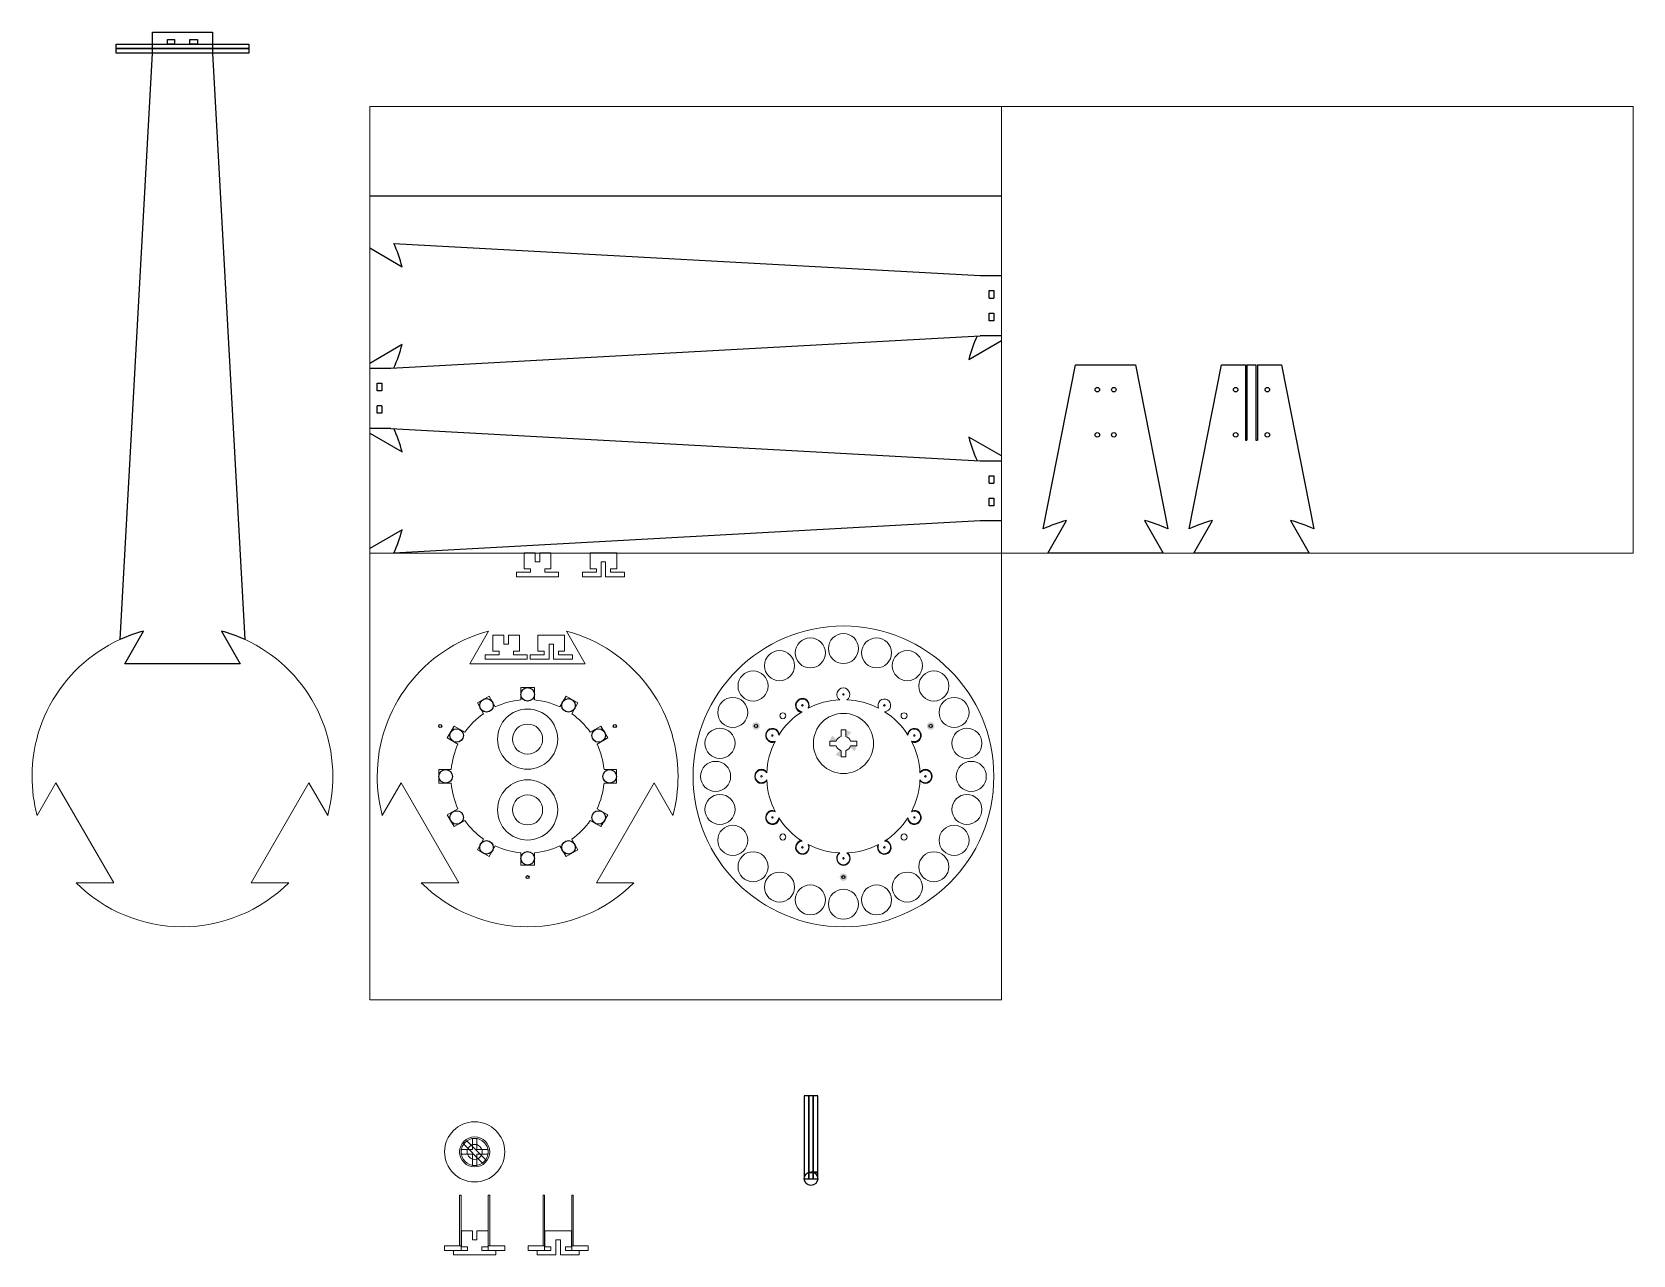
# Model space of a CAD drawing. Header units: millimetres. Extents: x -93 to 971, y -270 to 543.
import ezdxf

# ---------------------------------------------------------------- set-up
doc = ezdxf.new("R2010")
doc.units = ezdxf.units.MM
doc.header["$LTSCALE"] = 25.4
for name, color, linetype, lineweight in [('A-Z10_TitleSheet', 7, 'Continuous', 5), ('Cut line', 1, 'Continuous', 0), ('Cut lines', 1, 'Continuous', 0), ('None', 7, 'Continuous', 5)]:
    doc.layers.add(name, color=color, linetype=linetype, lineweight=lineweight)
doc.layers.add('Balls', color=7, linetype='Continuous')

msp = doc.modelspace()

# ---------------------------------------------------------------- hatches: boundary and pattern name
at = {"true_color": 0xcbcbcb}
h = msp.add_hatch(color=9, dxfattribs=at)
h.dxf.hatch_style = 1
h.paths.add_polyline_path([(448.4, 99.4, -0.002042), (448.8, 99.4, 2.951757), (443.3, 99.4, -0.002042), (443.7, 99.4, -3.361473)])
h.paths.add_polyline_path([(418.2, 91.2, -0.002042), (418.6, 91.5, -3.361473), (422.6, 93.8, -0.002042), (423, 94, 2.951757)])
h.paths.add_polyline_path([(403.1, 76, -0.002042), (403.3, 76.3, 2.951757), (400.6, 71.6, -0.002042), (400.8, 72, -3.361473)])
h.paths.add_polyline_path([(395.1, 45.8, -0.002042), (395.1, 46.2, -3.361473), (395.1, 50.8, -0.002042), (395.1, 51.2, 2.951757)])
h.paths.add_polyline_path([(403.3, 20.7, -0.002042), (403.1, 21, -3.361473), (400.8, 25, -0.002042), (400.6, 25.4, 2.951757)])
h.paths.add_polyline_path([(423, 3, -0.002042), (422.6, 3.2, -3.361473), (418.6, 5.5, -0.002042), (418.2, 5.8, 2.951757)])
h.paths.add_polyline_path([(448.8, -2.4, -0.002042), (448.4, -2.4, -3.361473), (443.7, -2.4, -0.002042), (443.3, -2.4, 2.951757)])
h.paths.add_polyline_path([(473.9, 5.8, -0.002042), (473.5, 5.5, -3.361473), (469.5, 3.2, -0.002042), (469.2, 3, 2.951757)])
h.paths.add_polyline_path([(491.5, 25.4, -0.002042), (491.3, 25, -3.361473), (489, 21, -0.002042), (488.8, 20.7, 2.951757)])
h.paths.add_polyline_path([(497, 51.2, -0.002042), (497, 50.8, -3.361473), (497, 46.2, -0.002042), (497, 45.8, 2.951757)])
h.paths.add_polyline_path([(488.8, 76.3, -0.002042), (489, 76, -3.361473), (491.3, 72, -0.002042), (491.5, 71.6, 2.951757)])
h.paths.add_polyline_path([(469.2, 94, -0.002042), (469.5, 93.8, -3.361473), (473.5, 91.5, -0.002042), (473.9, 91.2, 2.951757)])
h = msp.add_hatch(color=9, dxfattribs=at)
h.dxf.hatch_style = 1
h.paths.add_polyline_path([(385.5, 82, 1), (390.5, 82, 1)])
h.paths.add_polyline_path([(389, 82, -1), (387, 82, -1)], flags=16)
h.paths.add_polyline_path([(448.6, -18.5, 1), (443.6, -18.5, 1)])
h.paths.add_polyline_path([(445.1, -18.5, -1), (447.1, -18.5, -1)], flags=16)
h.paths.add_polyline_path([(501.6, 82, 1), (506.6, 82, 1)])
h.paths.add_polyline_path([(505.1, 82, -1), (503.1, 82, -1)], flags=16)
at = {"layer": 'Cut lines', "true_color": 0xcbcbcb}
h = msp.add_hatch(color=9, dxfattribs=at)
h.dxf.hatch_style = 1
h.paths.add_polyline_path([(438.7, 75.6, 0.113104), (437.2, 71.9), (441.3, 71.9, -0.044032), (441.6, 72.7)])
h.paths.add_polyline_path([(444.6, 65.6, -0.044032), (443.8, 65.9), (440.8, 63, 0.113104), (444.6, 61.5)])
h.paths.add_polyline_path([(454.9, 68.9), (450.8, 68.9, -0.044032), (450.5, 68.1), (453.4, 65.2, 0.113104)])
h.paths.add_polyline_path([(451.3, 77.7, 0.113104), (447.6, 79.2), (447.6, 75.1, -0.044032), (448.4, 74.8)])

# ---------------------------------------------------------------- linework, layer by layer
for p, q in [((1.6, 535.4), (1.6, 538.4)), ((11.6, 535.4), (11.6, 538.4)), ((131.1, 434.6), (551.1, 434.6)), ((131.1, 399.9), (152.7, 387.4)), ((147.1, 402.9), (537.1, 381.5)), ((537.1, 381.5), (551.1, 381.5)), ((543.1, 366.5), (546.1, 366.5)), ((543.1, 356.5), (546.1, 356.5)), ((145.1, 319.9), (537.1, 341.5)), ((551.1, 341.5), (537.1, 341.5)), ((152.7, 335.6), (131.1, 323.1)), ((529.4, 325.8), (551.1, 338.3)), ((131.1, 319.9), (145.1, 319.9)), ((713.4, 322.1), (713.4, 272.1)), ((714.4, 322.1), (714.4, 272.1)), ((720.4, 322.1), (720.4, 272.1)), ((721.4, 322.1), (721.4, 272.1)), ((139.1, 304.9), (136.1, 304.9)), ((139.1, 294.9), (136.1, 294.9)), ((145.1, 279.9), (131.1, 279.9)), ((131.1, 276.8), (152.7, 264.3)), ((145.1, 279.9), (537.1, 258.4)), ((551.1, 261.6), (529.4, 274.1)), ((713.4, 272.1), (714.4, 272.1)), ((720.4, 272.1), (721.4, 272.1)), ((537.1, 258.4), (551.1, 258.4)), ((543.1, 243.4), (546.1, 243.4)), ((543.1, 233.4), (546.1, 233.4)), ((537.1, 218.4), (147.1, 197)), ((551.1, 218.4), (537.1, 218.4)), ((152.7, 212.5), (131.1, 200)), ((423.7, -214.8), (429, -214.8)), ((424.5, -214.5), (429, -214.5))]:
    msp.add_line(p, q)
for points in [[(26.6, 543.4), (26.6, 529.4), (48, 139.5, 0.041325), (32.5, 145.1), (45, 123.4), (-31.8, 123.4), (-19.3, 145.1, 0.041325), (-34.8, 139.5), (-13.4, 529.4), (-13.4, 543.4)], [(640.4, 322.1), (661.8, 213.1, 0.041325), (646.2, 218.7), (658.7, 197), (582, 197), (594.5, 218.7, 0.041325), (579, 213.1), (600.4, 322.1)]]:
    msp.add_lwpolyline(points, format="xyb", close=True)
for points in [[(-37.5, 535.4), (50.7, 535.4), (50.7, 532.4), (-37.5, 532.4)], [(-37.5, 532.4), (50.7, 532.4), (50.7, 529.4), (-37.5, 529.4)], [(420, -219), (423, -219), (423, -164), (420, -164)], [(423, -219), (426, -219), (426, -164), (423, -164)], [(426, -219), (429, -219), (429, -164), (426, -164)]]:
    msp.add_lwpolyline(points, close=True)
for points in [[(1.6, 535.4), (-3.4, 535.4), (-3.4, 538.4), (1.6, 538.4)], [(11.6, 538.4), (16.6, 538.4), (16.6, 535.4), (11.6, 535.4)], [(543.1, 366.5), (543.1, 371.5), (546.1, 371.5), (546.1, 366.5)], [(546.1, 356.5), (546.1, 351.5), (543.1, 351.5), (543.1, 356.5)], [(714.4, 322.1), (720.4, 322.1)], [(136.1, 304.9), (136.1, 309.9), (139.1, 309.9), (139.1, 304.9)], [(139.1, 294.9), (139.1, 289.9), (136.1, 289.9), (136.1, 294.9)], [(543.1, 243.4), (543.1, 248.4), (546.1, 248.4), (546.1, 243.4)], [(546.1, 233.4), (546.1, 228.4), (543.1, 228.4), (543.1, 233.4)]]:
    msp.add_lwpolyline(points)
msp.add_lwpolyline([(721.4, 322.1), (737.4, 322.1), (758.8, 213.1, 0.041325), (743.3, 218.7), (755.8, 197), (679, 197), (691.5, 218.7, 0.041325), (676, 213.1), (697.4, 322.1), (713.4, 322.1)], format="xyb")
for centre, radius in [((614.9, 305.6), 1.5), ((625.9, 305.6), 1.5), ((706.9, 305.6), 1.5), ((727.9, 305.6), 1.5), ((614.9, 275.6), 1.5), ((625.9, 275.6), 1.5), ((706.9, 275.6), 1.5), ((727.9, 275.6), 1.5), ((178, 82), 1), ((294.1, 82), 1), ((388, 82), 1), ((504.1, 82), 1), ((236.1, -18.5), 1), ((446.1, -18.5), 1), ((424.5, -219), 4.5)]:
    msp.add_circle(centre, radius)
for centre, start, end in [((56.1, 361.5), 15, 24.4656), ((626, 299.9), 155.5344, 165), ((56.1, 361.5), 335.5344, 345), ((56.1, 238.4), 15, 24.4656), ((626, 299.9), 195, 204.4656), ((56.1, 238.4), 335.5344, 345)]:
    msp.add_arc(centre, 100, start, end)
at = {"layer": 'A-Z10_TitleSheet'}
for points in [[(131.1, 197), (551.1, 197), (551.1, 494), (131.1, 494)], [(551.1, 197), (971.1, 197), (971.1, 494), (551.1, 494)], [(131.1, -100), (551.1, -100), (551.1, 197), (131.1, 197)]]:
    msp.add_lwpolyline(points, close=True, dxfattribs=at)
at = {"layer": 'Balls'}
for centre in [(236.1, 103), (208.8, 95.7), (263.3, 95.7), (188.9, 75.7), (283.3, 75.7), (181.6, 48.5), (290.6, 48.5), (188.9, 21.2), (283.3, 21.2), (208.8, 1.3), (263.3, 1.3), (236.1, -6)]:
    msp.add_circle(centre, 4.5, dxfattribs=at)
for centre, start, end in [((418.8, 95.7), 337.4308, 262.5692), ((398.9, 75.7), 7.4308, 292.5692), ((493.3, 75.7), 247.4308, 172.5692), ((391.6, 48.5), 37.4308, 322.5692), ((500.6, 48.5), 217.4308, 142.5692), ((398.9, 21.2), 67.4308, 352.5692), ((493.3, 21.2), 187.4308, 112.5692), ((418.8, 1.3), 97.4308, 22.5692), ((473.3, 1.3), 157.4308, 82.5692), ((446.1, -6), 127.4308, 52.5692)]:
    msp.add_arc(centre, 4.5, start, end, dxfattribs=at)
at = {"layer": 'Cut line', "linetype": 'Continuous', "flags": 128}
for points in [[(90.7, 44.3), (52.3, -22.2), (77.3, -22.2, -0.414214), (-64.1, -22.2), (-39.1, -22.2), (-77.5, 44.3), (-90, 22.6, -0.065543), (-93.4, 48.5, -0.339454), (-19.3, 145.1), (-31.8, 123.4), (45, 123.4), (32.5, 145.1, -0.339454), (106.6, 48.5, -0.065543), (103.2, 22.6)], [(320.2, 44.3), (281.8, -22.2), (306.8, -22.2, -0.414214), (165.4, -22.2), (190.4, -22.2), (152, 44.3), (139.5, 22.6, -0.065543), (136.1, 48.5, -0.339454), (210.2, 145.1), (197.7, 123.4), (274.4, 123.4), (261.9, 145.1, -0.339454), (336.1, 48.5, -0.065543), (332.7, 22.6)], [(284.9, 81.9), (289.4, 74.1), (282.3, 70, -0.086943), (286.9, 53), (295.1, 53), (295.1, 44), (286.9, 44, -0.086943), (282.3, 27), (289.4, 22.9), (284.9, 15.1), (277.8, 19.2, -0.086943), (265.4, 6.8), (269.5, -0.3), (261.7, -4.8), (257.6, 2.3, -0.086943), (240.6, -2.3), (240.6, -10.5), (231.6, -10.5), (231.6, -2.3, -0.086943), (214.6, 2.3), (210.5, -4.8), (202.7, -0.3), (206.8, 6.8, -0.086943), (194.3, 19.2), (187.2, 15.1), (182.7, 22.9), (189.8, 27, -0.086943), (185.3, 44), (177.1, 44), (177.1, 53), (185.3, 53, -0.086943), (189.8, 70), (182.7, 74.1), (187.2, 81.9), (194.3, 77.8, -0.086943), (206.8, 90.2), (202.7, 97.3), (210.5, 101.8), (214.6, 94.7, -0.086943), (231.6, 99.3), (231.6, 107.5), (240.6, 107.5), (240.6, 99.3, -0.086943), (257.6, 94.7), (261.7, 101.8), (269.5, 97.3), (265.4, 90.2, -0.086943), (277.8, 77.8)]]:
    msp.add_lwpolyline(points, format="xyb", close=True, dxfattribs=at)
at = {"layer": 'Cut line', "linetype": 'Continuous', "lineweight": 5, "flags": 128}
for points in [[(346.1, 48.5, -1), (546.1, 48.5, -1)], [(491.3, 72, -0.10858), (497, 50.8, -3.361473), (497, 46.2, -0.10858), (491.3, 25, -3.361473), (489, 21, -0.10858), (473.5, 5.5, -3.361473), (469.5, 3.2, -0.10858), (448.4, -2.4, -3.361473), (443.7, -2.4, -0.10858), (422.6, 3.2, -3.361473), (418.6, 5.5, -0.10858), (403.1, 21, -3.361473), (400.8, 25, -0.10858), (395.1, 46.2, -3.361473), (395.1, 50.8, -0.10858), (400.8, 72, -3.361473), (403.1, 76, -0.10858), (418.6, 91.5, -3.361473), (422.6, 93.8, -0.10858), (443.7, 99.4, -3.361473), (448.4, 99.4, -0.10858), (469.5, 93.8, -3.361473), (473.5, 91.5, -0.10858), (489, 76, -3.361473)]]:
    msp.add_lwpolyline(points, format="xyb", close=True, dxfattribs=at)
at = {"layer": 'Cut line'}
for centre, radius in [((424.1, 130.6), 10), ((446.1, 133.5), 10), ((468.1, 130.6), 10), ((403.6, 122.1), 10), ((488.6, 122.1), 10), ((386, 108.6), 10), ((506.2, 108.6), 10), ((372.5, 91), 10), ((418.8, 95.7), 0.5), ((446.1, 103), 0.5), ((473.3, 95.7), 0.5), ((519.7, 91), 10), ((405.8, 88.8), 2), ((486.4, 88.8), 2), ((364, 70.5), 10), ((398.9, 75.7), 0.5), ((493.3, 75.7), 0.5), ((528.2, 70.5), 10), ((361.1, 48.5), 10), ((531.1, 48.5), 10), ((391.6, 48.5), 0.5), ((500.6, 48.5), 0.5), ((364, 26.5), 10), ((528.2, 26.5), 10), ((398.9, 21.2), 0.5), ((493.3, 21.2), 0.5), ((372.5, 6), 10), ((519.7, 6), 10), ((405.8, 8.2), 2), ((418.8, 1.3), 0.5), ((473.3, 1.3), 0.5), ((486.4, 8.2), 2), ((386, -11.6), 10), ((446.1, -6), 0.5), ((506.2, -11.6), 10), ((403.6, -25.1), 10), ((488.6, -25.1), 10), ((424.1, -33.6), 10), ((446.1, -36.5), 10), ((468.1, -33.6), 10)]:
    msp.add_circle(centre, radius, dxfattribs=at)
at = {"layer": 'Cut lines'}
for points in [[(247.5, 186.6), (247.5, 184.2), (256.7, 184.2), (256.7, 181.2), (228.7, 181.2), (228.7, 184.2), (238, 184.2), (238, 186.6), (233.8, 186.6), (233.8, 197.2), (241.2, 197.2), (241.2, 191.2), (244.2, 191.2), (244.2, 197.2), (251.6, 197.2), (251.6, 186.6)], [(277.7, 197.2), (295.4, 197.2), (295.4, 186.6), (291.3, 186.6), (291.3, 184.2), (300.5, 184.2), (300.5, 181.2), (288, 181.2), (288, 191.2), (285, 191.2), (285, 181.2), (272.5, 181.2), (272.5, 184.2), (281.8, 184.2), (281.8, 186.6), (277.7, 186.6)], [(226.7, 131.8), (226.7, 129.4), (235.9, 129.4), (235.9, 126.4), (207.9, 126.4), (207.9, 129.4), (217.1, 129.4), (217.1, 131.8), (213, 131.8), (213, 142.4), (220.4, 142.4), (220.4, 136.4), (223.4, 136.4), (223.4, 142.4), (230.8, 142.4), (230.8, 131.8)], [(243, 142.4), (260.7, 142.4), (260.7, 131.8), (256.6, 131.8), (256.6, 129.4), (265.9, 129.4), (265.9, 126.4), (253.4, 126.4), (253.4, 136.4), (250.4, 136.4), (250.4, 126.4), (237.9, 126.4), (237.9, 129.4), (247.1, 129.4), (247.1, 131.8), (243, 131.8)]]:
    msp.add_lwpolyline(points, close=True, dxfattribs=at)
msp.add_lwpolyline([(450.8, 71.9), (455.1, 71.9), (455.1, 68.9), (450.8, 68.9, -0.245091), (447.6, 65.6), (447.6, 61.4), (444.6, 61.4), (444.6, 65.6, -0.245091), (441.3, 68.9), (437.1, 68.9), (437.1, 71.9), (441.3, 71.9, -0.245091), (444.6, 75.1), (444.6, 79.4), (447.6, 79.4), (447.6, 75.1, -0.245091)], format="xyb", close=True, dxfattribs=at)
for centre, radius in [((236.1, 73.3), 20), ((446.1, 70.4), 20), ((236.1, 73.3), 10), ((236.1, 26.2), 20), ((236.1, 26.2), 10)]:
    msp.add_circle(centre, radius, dxfattribs=at)
at = {"layer": 'None'}
for p, q in [((190.9, -230), (190.9, -263.7)), ((191.9, -230), (190.9, -230)), ((191.9, -263.7), (191.9, -230)), ((209.9, -230), (209.9, -263.7)), ((210.9, -230), (209.9, -230)), ((210.9, -263.7), (210.9, -230)), ((246.4, -230), (246.4, -263.7)), ((247.4, -230), (246.4, -230)), ((247.4, -263.7), (247.4, -230)), ((265.4, -230), (265.4, -263.7)), ((266.4, -230), (265.4, -230)), ((266.4, -263.7), (266.4, -230)), ((190.9, -263.7), (191.9, -263.7)), ((209.9, -263.7), (210.9, -263.7)), ((246.4, -263.7), (247.4, -263.7)), ((265.4, -263.7), (266.4, -263.7))]:
    msp.add_line(p, q, dxfattribs=at)
for points in [[(209.9, -202.7), (202.4, -202.7), (202.4, -210.2), (199.4, -210.2), (199.4, -202.7), (191.9, -202.7), (191.9, -199.7), (199.4, -199.7), (199.4, -192.2), (202.4, -192.2), (202.4, -199.7), (209.9, -199.7)], [(193.5, -195.9), (195.6, -193.8), (208.4, -206.5), (206.2, -208.7)], [(205.7, -264.3), (205.7, -266.7), (214.9, -266.7), (214.9, -269.7), (186.9, -269.7), (186.9, -266.7), (196.2, -266.7), (196.2, -264.3), (192.1, -264.3), (192.1, -253.7), (199.4, -253.7), (199.4, -259.7), (202.4, -259.7), (202.4, -253.7), (209.8, -253.7), (209.8, -264.3)], [(247.5, -253.7), (265.3, -253.7), (265.3, -264.3), (261.2, -264.3), (261.2, -266.7), (270.4, -266.7), (270.4, -269.7), (257.9, -269.7), (257.9, -259.7), (254.9, -259.7), (254.9, -269.7), (242.4, -269.7), (242.4, -266.7), (251.6, -266.7), (251.6, -264.3), (247.5, -264.3)], [(191.9, -263.7), (180.9, -263.7), (180.9, -266.7), (191.9, -266.7)], [(209.9, -266.7), (220.9, -266.7), (220.9, -263.7), (209.9, -263.7)], [(247.4, -263.7), (236.4, -263.7), (236.4, -266.7), (247.4, -266.7)], [(265.4, -266.7), (276.4, -266.7), (276.4, -263.7), (265.4, -263.7)]]:
    msp.add_lwpolyline(points, close=True, dxfattribs=at)
for radius in [20, 10, 9, 5]:
    msp.add_circle((200.9, -201.2), radius, dxfattribs=at)

doc.saveas('drawing.dxf')
